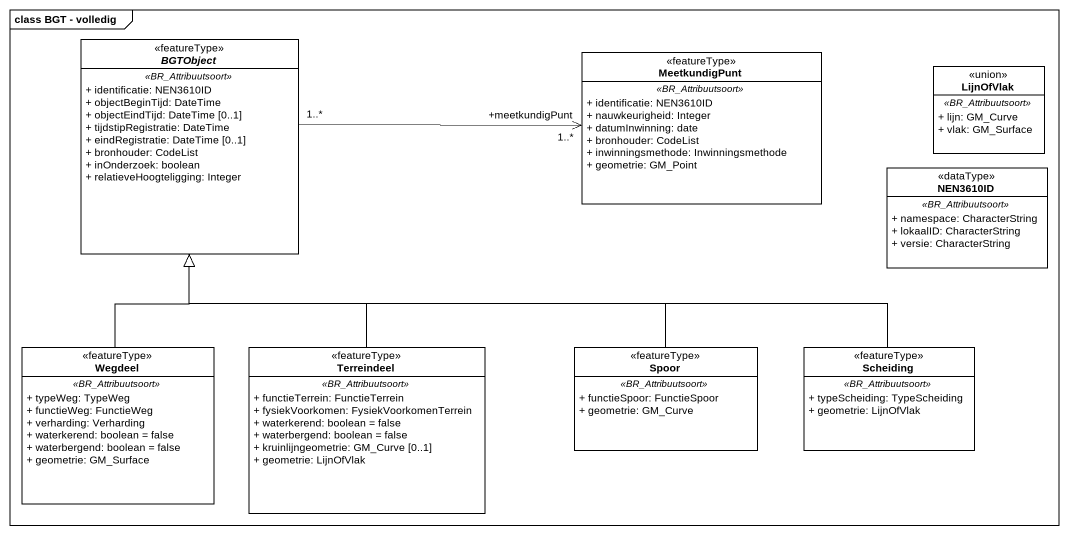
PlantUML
@startuml
mainframe class BGT - volledig
hide circle
hide empty members
skinparam classAttributeIconSize 0
abstract class BGTObject <<featureType>> {
  .. <<BR_Attribuutsoort>> ..
  + identificatie: NEN3610ID
  + objectBeginTijd: DateTime
  + objectEindTijd: DateTime [0..1]
  + tijdstipRegistratie: DateTime
  + eindRegistratie: DateTime [0..1]
  + bronhouder: CodeList
  + inOnderzoek: boolean
  + relatieveHoogteligging: Integer
}
class MeetkundigPunt <<featureType>> #FFFFFF {
  .. <<BR_Attribuutsoort>> ..
  + identificatie: NEN3610ID
  + nauwkeurigheid: Integer
  + datumInwinning: date
  + bronhouder: CodeList
  + inwinningsmethode: Inwinningsmethode
  + geometrie: GM_Point
}
class LijnOfVlak <<union>> {
  .. <<BR_Attribuutsoort>> ..
  + lijn: GM_Curve
  + vlak: GM_Surface
}
class NEN3610ID <<dataType>> {
  .. <<BR_Attribuutsoort>> ..
  + namespace: CharacterString
  + lokaalID: CharacterString
  + versie: CharacterString
}
class Wegdeel <<featureType>> {
  .. <<BR_Attribuutsoort>> ..
  + typeWeg: TypeWeg
  + functieWeg: FunctieWeg
  + verharding: Verharding
  + waterkerend: boolean = false
  + waterbergend: boolean = false
  + geometrie: GM_Surface
}
class Terreindeel <<featureType>> {
  .. <<BR_Attribuutsoort>> ..
  + functieTerrein: FunctieTerrein
  + fysiekVoorkomen: FysiekVoorkomenTerrein
  + waterkerend: boolean = false
  + waterbergend: boolean = false
  + kruinlijngeometrie: GM_Curve [0..1]
  + geometrie: LijnOfVlak
}
class Spoor <<featureType>> {
  .. <<BR_Attribuutsoort>> ..
  + functieSpoor: FunctieSpoor
  + geometrie: GM_Curve
}
class Scheiding <<featureType>> {
  .. <<BR_Attribuutsoort>> ..
  + typeScheiding: TypeScheiding
  + geometrie: LijnOfVlak
}
BGTObject "1..*" -right-> "+meetkundigPunt\n1..*" MeetkundigPunt
Wegdeel -up-|> BGTObject
Terreindeel -up-|> BGTObject
Spoor -left-|> BGTObject
Scheiding -left-|> BGTObject
@enduml
